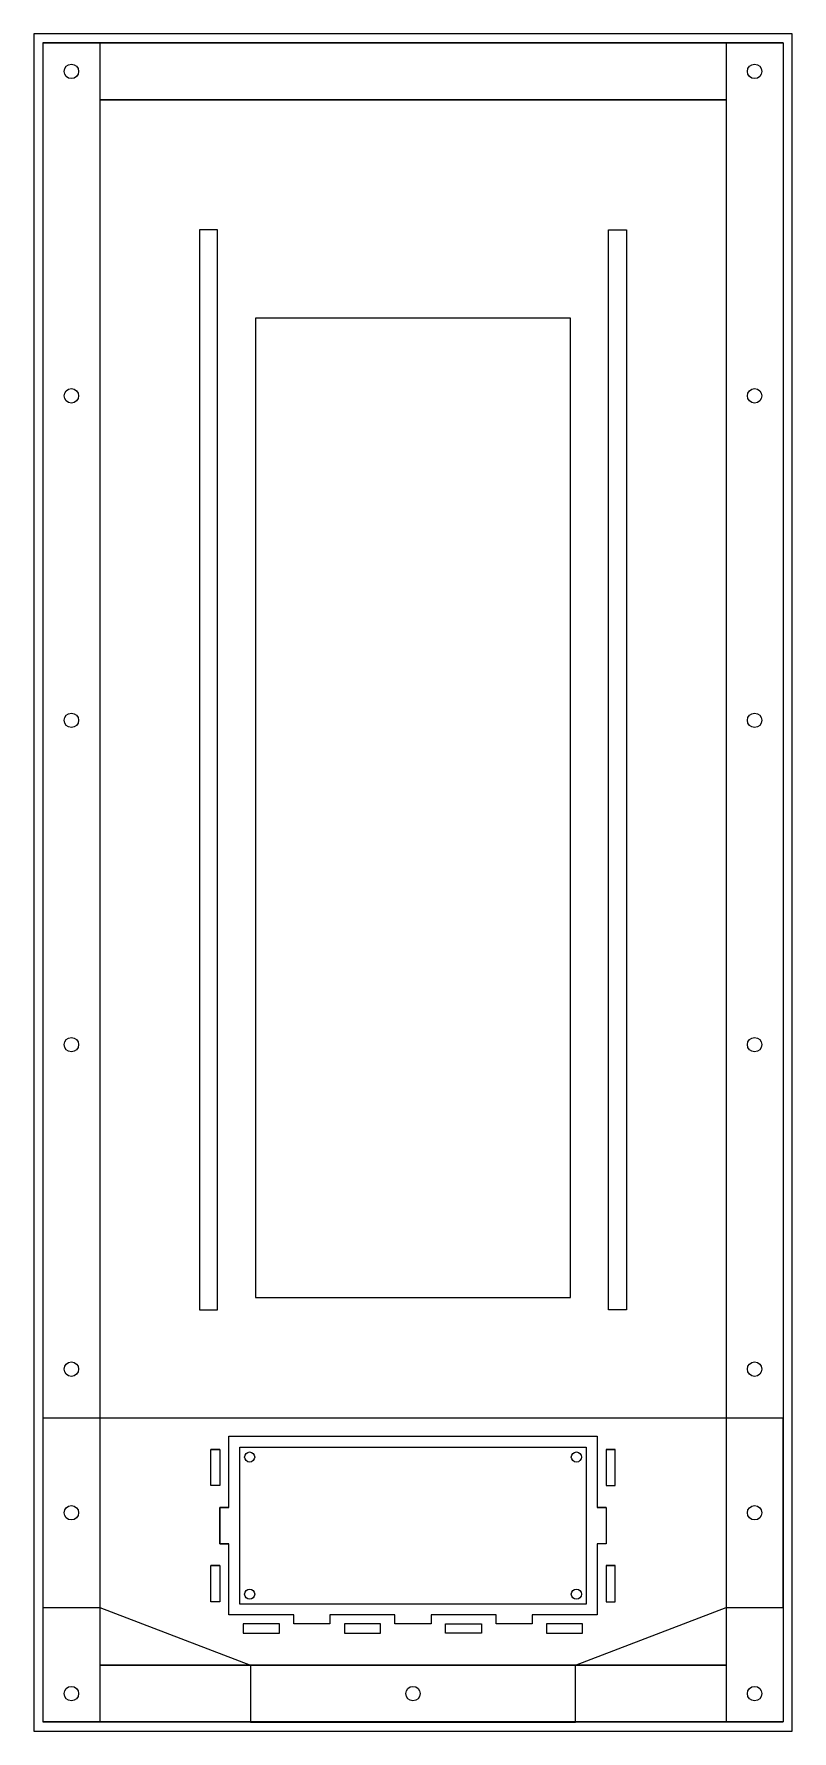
# Model space of a CAD drawing. Header units: inches. Extents: x 547 to 723, y 527 to 790.
# Drawn here: x 659.21 to 669.71, y 621.96 to 645.46 of the extents above; entities that cross this region are included whole.
import ezdxf

# ---------------------------------------------------------------- set-up
doc = ezdxf.new("R2010")
doc.units = ezdxf.units.IN
doc.header["$MEASUREMENT"] = 0

# ---------------------------------------------------------------- blocks, each defined once
blk = doc.blocks.new('Frame')
at = {"color": 7, "linetype": 'ByBlock'}
for p, q in [((4506.05, 308.231), (4506.05, 284.981)), ((4506.05, 308.231), (4516.3, 308.231)), ((4506.837, 308.231), (4506.837, 284.981)), ((4515.513, 308.231), (4515.513, 284.981)), ((4516.3, 308.231), (4516.3, 284.981)), ((4506.837, 307.444), (4515.513, 307.444)), ((4506.837, 285.768), (4515.513, 285.768)), ((4506.05, 284.981), (4516.3, 284.981))]:
    blk.add_line(p, q, dxfattribs=at)

msp = doc.modelspace()

# ---------------------------------------------------------------- linework, layer by layer
at = {"color": 1, "linetype": 'ByBlock'}
for p, q in [((661.782, 625.855), (661.657, 625.855)), ((661.657, 625.855), (661.657, 625.855)), ((667.132, 625.855), (667.257, 625.855)), ((667.257, 625.855), (667.257, 625.855)), ((661.782, 624.247), (661.657, 624.247)), ((661.657, 624.247), (661.657, 624.247)), ((667.132, 624.247), (667.257, 624.247)), ((667.257, 624.247), (667.257, 624.247))]:
    msp.add_line(p, q, dxfattribs=at)
for points in [[(659.207, 645.456), (659.207, 621.956), (669.707, 621.956), (669.707, 645.456)], [(661.75, 642.744), (661.5, 642.744), (661.5, 627.791), (661.75, 627.791)], [(667.165, 642.744), (667.415, 642.744), (667.415, 627.791), (667.165, 627.791)], [(666.64, 641.519), (662.275, 641.519), (662.275, 627.959), (666.64, 627.959)], [(669.582, 623.668), (669.582, 626.289), (659.332, 626.289), (659.332, 623.668), (660.119, 623.668), (660.119, 623.668), (662.206, 622.868), (662.206, 622.081), (666.708, 622.081), (666.708, 622.868), (668.795, 623.668), (668.795, 623.668)], [(661.782, 625.855), (661.782, 625.855), (661.782, 625.355), (661.657, 625.355), (661.657, 625.855)], [(667.132, 625.855), (667.132, 625.855), (667.132, 625.355), (667.257, 625.355), (667.257, 625.855)], [(661.907, 625.051), (661.782, 625.051), (661.782, 625.051), (661.907, 625.051)], [(661.907, 625.051), (661.782, 625.051), (661.782, 625.051), (661.907, 625.051)], [(661.782, 625.051), (661.782, 624.551), (661.907, 624.551), (661.782, 624.551)], [(667.007, 625.051), (667.132, 625.051), (667.132, 625.051), (667.007, 625.051)], [(661.782, 624.247), (661.782, 624.247), (661.782, 623.747), (661.657, 623.747), (661.657, 624.247)], [(667.132, 624.247), (667.132, 624.247), (667.132, 623.747), (667.257, 623.747), (667.257, 624.247)], [(662.107, 623.439), (662.107, 623.314), (662.607, 623.314), (662.607, 623.439), (662.357, 623.439)], [(663.507, 623.439), (663.507, 623.314), (664.007, 623.314), (664.007, 623.439), (663.757, 623.439)], [(665.157, 623.439), (665.407, 623.439), (665.407, 623.314), (664.907, 623.314), (664.907, 623.439)], [(666.307, 623.439), (666.307, 623.314), (666.807, 623.314), (666.807, 623.439), (666.557, 623.439)]]:
    msp.add_lwpolyline(points, close=True, dxfattribs=at)
for points in [[(661.907, 625.051), (661.907, 626.039), (667.007, 626.039), (667.007, 625.051)], [(667.132, 625.051), (667.132, 624.551), (667.007, 624.551), (667.007, 623.564), (666.107, 623.564), (666.107, 623.439), (665.607, 623.439), (665.607, 623.564), (664.707, 623.564), (664.707, 623.439), (664.207, 623.439), (664.207, 623.564), (663.307, 623.564), (663.307, 623.439), (662.807, 623.439), (662.807, 623.564), (661.907, 623.564), (661.907, 624.551)]]:
    msp.add_lwpolyline(points, dxfattribs=at)
at = {"color": 3, "linetype": 'ByBlock'}
msp.add_lwpolyline([(662.057, 625.889), (666.857, 625.889), (666.857, 623.714), (662.057, 623.714)], close=True, dxfattribs=at)
at = {"color": 1, "linetype": 'ByBlock'}
for centre in [(659.726, 644.938), (669.189, 644.938), (659.726, 640.445), (669.189, 640.445), (659.726, 635.952), (669.189, 635.952), (659.726, 631.461), (669.189, 631.461), (659.726, 626.968), (669.189, 626.968), (659.726, 624.979), (669.189, 624.979), (659.726, 622.475), (664.457, 622.475), (669.189, 622.475)]:
    msp.add_circle(centre, 0.1, dxfattribs=at)
at = {"color": 3, "linetype": 'ByBlock'}
for centre in [(662.195, 625.751), (666.72, 625.751), (662.195, 623.851), (666.72, 623.851)]:
    msp.add_circle(centre, 0.07, dxfattribs=at)

# ---------------------------------------------------------------- block references
at = {"color": 1, "linetype": 'ByBlock'}
msp.add_blockref('Frame', (-3846.718, 337.101), dxfattribs=at)
at = {"color": 1, "linetype": 'ByBlock', "xscale": -1}
msp.add_blockref('Frame', (5175.632, 337.101), dxfattribs=at)

doc.saveas('drawing.dxf')
